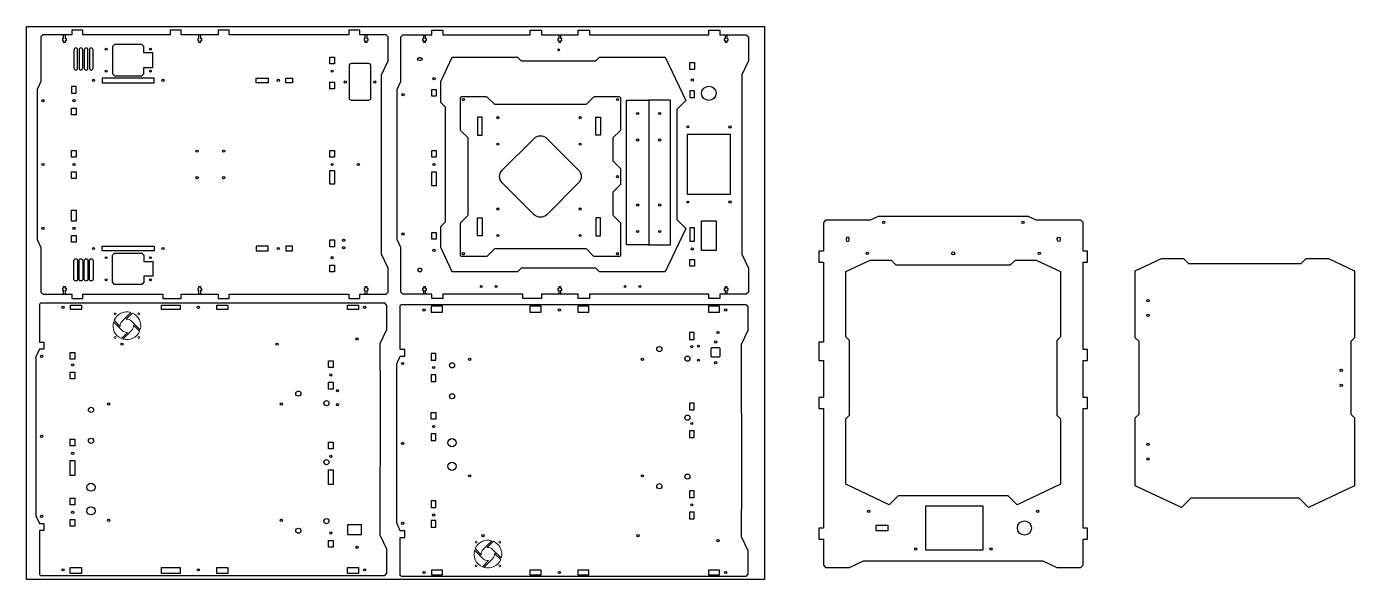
# Model space of a CAD drawing. Header units: inches. Extents: x 0 to 1800, y 0 to 2120.
# Drawn here: x 0 to 1800, y 0 to 750 of the extents above; entities that cross this region are included whole.
import ezdxf

# ---------------------------------------------------------------- set-up
doc = ezdxf.new("R2010")
doc.units = ezdxf.units.IN
doc.header["$MEASUREMENT"] = 0

msp = doc.modelspace()

# ---------------------------------------------------------------- linework, layer by layer
at = {"color": 1}
for p, q in [((0, 0), (0, 750)), ((0, 750), (1000, 750)), ((1000, 750), (1000, 0)), ((1000, 0), (0, 0))]:
    msp.add_line(p, q, dxfattribs=at)
for p, q in [((80.7, 720.9), (80.7, 720.9)), ((66.7, 690.9), (66.7, 690.9)), ((73.7, 690.9), (73.7, 690.9)), ((80.7, 690.9), (80.7, 690.9)), ((87.7, 690.9), (87.7, 690.9)), ((66.7, 434.9), (66.7, 434.9)), ((73.7, 434.9), (73.7, 434.9)), ((80.7, 434.9), (80.7, 434.9)), ((87.7, 434.9), (87.7, 434.9)), ((80.7, 404.9), (80.7, 404.9))]:
    msp.add_line(p, q)
at = {"color": 7}
for points in [[(22.2, 386.9), (61.2, 386.9), (61.2, 380.9), (76.2, 380.9), (76.2, 386.9), (184.7, 386.9), (184.7, 380.9), (209.7, 380.9), (209.7, 386.9), (259.7, 386.9), (259.7, 380.9), (274.7, 380.9), (274.7, 386.9), (436.7, 386.9), (436.7, 380.9), (451.7, 380.9), (451.7, 386.9), (487.2, 386.9), (490.2, 389.9), (490.2, 422.4), (481.2, 441.4), (481.2, 684.5), (490.2, 703.4), (490.2, 735.9), (487.2, 738.9), (451.7, 738.9), (451.7, 744.9), (436.7, 744.9), (436.7, 738.9), (274.7, 738.9), (274.7, 744.9), (259.7, 744.9), (259.7, 738.9), (209.7, 738.9), (209.7, 744.9), (194.7, 744.9), (194.7, 738.9), (76.2, 738.9), (76.2, 744.9), (61.2, 744.9), (61.2, 738.9), (22.2, 738.9), (19.2, 735.9), (19.2, 675.3), (14.2, 664.8), (14.2, 461.1), (19.2, 450.5), (19.2, 389.9)], [(510.2, 738.9), (549.3, 738.9), (549.3, 744.9), (564.3, 744.9), (564.3, 738.9), (682.8, 738.9), (682.8, 744.9), (697.8, 744.9), (697.8, 738.9), (747.8, 738.9), (747.8, 744.9), (762.8, 744.9), (762.8, 738.9), (924.8, 738.9), (924.8, 744.9), (939.8, 744.9), (939.8, 738.9), (975.3, 738.9), (978.3, 735.9), (978.3, 703.4), (969.3, 684.4), (969.3, 441.4), (978.3, 422.4), (978.3, 389.9), (975.3, 386.9), (939.8, 386.9), (939.8, 380.9), (924.8, 380.9), (924.8, 386.9), (762.8, 386.9), (762.8, 380.9), (747.8, 380.9), (747.8, 386.9), (697.8, 386.9), (697.8, 380.9), (672.8, 380.9), (672.8, 386.9), (564.3, 386.9), (564.3, 380.9), (549.3, 380.9), (549.3, 386.9), (510.2, 386.9), (507.2, 389.9), (507.2, 450.5), (502.3, 461), (502.3, 664.8), (507.2, 675.3), (507.2, 735.9)], [(171.1, 694.4), (171.1, 714.4), (159.1, 714.4), (159.1, 722.7), (156.1, 725.7), (119.4, 725.7), (116.4, 722.7), (116.4, 686), (119.4, 683), (156.1, 683), (159.1, 686), (159.1, 694.4)], [(577, 708.4), (665.6, 708.4), (670.6, 703.4), (771.7, 703.4), (776.7, 708.4), (865.6, 708.4), (893.4, 649.6), (881.3, 637.5), (881.3, 488.3), (893.4, 476.2), (865.6, 417.4), (776.7, 417.4), (771.7, 422.4), (670.6, 422.4), (665.6, 417.4), (577, 417.4), (561.3, 450.5), (561.3, 478.7), (567.8, 485.2), (567.8, 640.6), (561.3, 647.1), (561.3, 675.3)], [(895.3, 522.4), (954.3, 522.4), (954.3, 603.4), (895.3, 603.4)], [(914.8, 446.4), (914.8, 486.4), (934.8, 486.4), (934.8, 446.4)], [(1432, 484.3), (1429, 487.3), (1368.4, 487.3), (1357.8, 492.3), (1154.1, 492.3), (1143.5, 487.3), (1083, 487.3), (1080, 484.3), (1080, 445.3), (1074, 445.3), (1074, 430.3), (1080, 430.3), (1080, 321.8), (1074, 321.8), (1074, 296.8), (1080, 296.8), (1080, 246.8), (1074, 246.8), (1074, 231.8), (1080, 231.8), (1080, 69.8), (1074, 69.8), (1074, 54.8), (1080, 54.8), (1080, 19.3), (1083, 16.3), (1115.5, 16.3), (1134.4, 25.3), (1377.5, 25.3), (1396.5, 16.3), (1429, 16.3), (1432, 19.3), (1432, 54.8), (1438, 54.8), (1438, 69.8), (1432, 69.8), (1432, 231.8), (1438, 231.8), (1438, 246.8), (1432, 246.8), (1432, 296.8), (1438, 296.8), (1438, 311.8), (1432, 311.8), (1432, 430.3), (1438, 430.3), (1438, 445.3), (1432, 445.3)], [(171.1, 431.5), (171.1, 411.5), (159.1, 411.5), (159.1, 403.1), (156.1, 400.1), (119.4, 400.1), (116.4, 403.1), (116.4, 439.8), (119.4, 442.8), (156.1, 442.8), (159.1, 439.8), (159.1, 431.5)], [(1110.5, 417.6), (1143.5, 433.3), (1171.7, 433.3), (1178.2, 426.8), (1333.7, 426.8), (1340.2, 433.3), (1368.4, 433.3), (1401.5, 417.6), (1401.5, 329), (1396.5, 324), (1396.5, 222.9), (1401.5, 217.9), (1401.5, 129.1), (1342.7, 101.2), (1330.6, 113.3), (1181.3, 113.3), (1169.2, 101.2), (1110.5, 129.1), (1110.5, 217.9), (1115.5, 222.9), (1115.5, 324), (1110.5, 329)], [(1502.8, 418.5), (1538.2, 435.3), (1568.3, 435.3), (1574.8, 428.8), (1727.8, 428.8), (1734.3, 435.3), (1764.4, 435.3), (1799.8, 418.5), (1799.8, 327.8), (1794.8, 322.8), (1794.8, 224.2), (1799.8, 219.2), (1799.8, 127.2), (1737.4, 97.6), (1724.7, 110.3), (1577.9, 110.3), (1565.2, 97.6), (1502.8, 127.2), (1502.8, 219.2), (1507.8, 224.2), (1507.8, 322.8), (1502.8, 327.8)], [(1218.5, 99.3), (1218.5, 40.3), (1296.5, 40.3), (1296.5, 99.3)]]:
    msp.add_lwpolyline(points, close=True, dxfattribs=at)
at = {"color": 4}
for points in [[(49.7, 738.9), (49.7, 733.4), (48.5, 733.4), (48.5, 731.2), (49.7, 731.2), (49.7, 728.9), (52.7, 728.9), (52.7, 731.2), (54, 731.2), (54, 733.4), (52.7, 733.4), (52.7, 738.9)], [(233.2, 738.9), (233.2, 733.4), (232, 733.4), (232, 731.2), (233.2, 731.2), (233.2, 728.9), (236.2, 728.9), (236.2, 731.2), (237.5, 731.2), (237.5, 733.4), (236.2, 733.4), (236.2, 738.9)], [(458.7, 738.9), (458.7, 733.4), (457.5, 733.4), (457.5, 731.2), (458.7, 731.2), (458.7, 728.9), (461.7, 728.9), (461.7, 731.2), (463, 731.2), (463, 733.4), (461.7, 733.4), (461.7, 738.9)], [(537.8, 738.9), (537.8, 733.4), (536.6, 733.4), (536.6, 731.2), (537.8, 731.2), (537.8, 728.9), (540.8, 728.9), (540.8, 731.2), (542.1, 731.2), (542.1, 733.4), (540.8, 733.4), (540.8, 738.9)], [(721.3, 738.9), (721.3, 733.4), (720.1, 733.4), (720.1, 731.2), (721.3, 731.2), (721.3, 728.9), (724.3, 728.9), (724.3, 731.2), (725.6, 731.2), (725.6, 733.4), (724.3, 733.4), (724.3, 738.9)], [(946.8, 738.9), (946.8, 733.4), (945.6, 733.4), (945.6, 731.2), (946.8, 731.2), (946.8, 728.9), (949.8, 728.9), (949.8, 731.2), (951.1, 731.2), (951.1, 733.4), (949.8, 733.4), (949.8, 738.9)], [(52.7, 386.9), (52.7, 392.4), (54, 392.4), (54, 394.6), (52.7, 394.6), (52.7, 396.9), (49.7, 396.9), (49.7, 394.6), (48.5, 394.6), (48.5, 392.4), (49.7, 392.4), (49.7, 386.9)], [(236.2, 386.9), (236.2, 392.4), (237.5, 392.4), (237.5, 394.6), (236.2, 394.6), (236.2, 396.9), (233.2, 396.9), (233.2, 394.6), (232, 394.6), (232, 392.4), (233.2, 392.4), (233.2, 386.9)], [(461.7, 386.9), (461.7, 392.4), (463, 392.4), (463, 394.6), (461.7, 394.6), (461.7, 396.9), (458.7, 396.9), (458.7, 394.6), (457.5, 394.6), (457.5, 392.4), (458.7, 392.4), (458.7, 386.9)], [(540.8, 386.9), (540.8, 392.4), (542.1, 392.4), (542.1, 394.6), (540.8, 394.6), (540.8, 396.9), (537.8, 396.9), (537.8, 394.6), (536.6, 394.6), (536.6, 392.4), (537.8, 392.4), (537.8, 386.9)], [(724.3, 386.9), (724.3, 392.4), (725.6, 392.4), (725.6, 394.6), (724.3, 394.6), (724.3, 396.9), (721.3, 396.9), (721.3, 394.6), (720.1, 394.6), (720.1, 392.4), (721.3, 392.4), (721.3, 386.9)], [(949.8, 386.9), (949.8, 392.4), (951.1, 392.4), (951.1, 394.6), (949.8, 394.6), (949.8, 396.9), (946.8, 396.9), (946.8, 394.6), (945.6, 394.6), (945.6, 392.4), (946.8, 392.4), (946.8, 386.9)]]:
    msp.add_lwpolyline(points, dxfattribs=at)
for points in [[(66.7, 690.9, 0.414214), (69.2, 693.4), (69.2, 718.4, 0.414214), (66.7, 720.9), (66.7, 720.9, 0.414214), (64.2, 718.4), (64.2, 693.4, 0.414214)], [(73.7, 690.9, 0.414214), (76.2, 693.4), (76.2, 718.4, 0.414214), (73.7, 720.9), (73.7, 720.9, 0.414214), (71.2, 718.4), (71.2, 693.4, 0.414214)], [(80.7, 690.9, 0.414214), (83.2, 693.4), (83.2, 718.4, 0.414214), (80.7, 720.9, 0.414214), (78.2, 718.4), (78.2, 693.4, 0.414214)], [(87.7, 690.9, 0.414214), (90.2, 693.4), (90.2, 718.4, 0.414214), (87.7, 720.9), (87.7, 720.9, 0.414214), (85.2, 718.4), (85.2, 693.4, 0.414214)], [(598.5, 495.2), (598.5, 597.9, 0.198912), (597.9, 599.3), (588.6, 608.6, -0.198912), (588, 610), (588, 653, -0.414214), (590, 655), (623, 655, -0.198912), (624.4, 654.4), (633.7, 645.1, 0.198912), (635.1, 644.5), (757.8, 644.5, 0.198912), (759.2, 645.1), (768.6, 654.4, -0.198912), (770, 655), (803, 655, -0.414214), (805, 653), (805, 610, -0.198912), (804.4, 608.6), (795.1, 599.3, 0.198912), (794.5, 597.9), (794.5, 568.7, 0.198912), (795.1, 567.3), (804.4, 557.9, -0.198912), (805, 556.5), (805, 536.5, -0.198912), (804.4, 535.1), (795.1, 525.8, 0.198912), (794.5, 524.4), (794.5, 495.2, 0.198912), (795.1, 493.8), (804.4, 484.4, -0.198912), (805, 483), (805, 440, -0.414214), (803, 438), (770, 438, -0.198912), (768.6, 438.6), (759.2, 447.9, 0.198912), (757.8, 448.5), (635.1, 448.5, 0.198912), (633.7, 447.9), (624.4, 438.6, -0.198912), (623, 438), (590, 438, -0.414214), (588, 440), (588, 483, -0.198912), (588.6, 484.4), (597.9, 493.8, 0.198912)], [(644.7, 555), (688, 598.3, -0.414214), (705, 598.3), (748.2, 555, -0.414214), (748.2, 538), (705, 494.8, -0.414214), (688, 494.8), (644.7, 538, -0.414214)], [(66.7, 434.9, -0.414214), (69.2, 432.4), (69.2, 407.4, -0.414214), (66.7, 404.9), (66.7, 404.9, -0.414214), (64.2, 407.4), (64.2, 432.4, -0.414214)], [(73.7, 434.9, -0.414214), (76.2, 432.4), (76.2, 407.4, -0.414214), (73.7, 404.9), (73.7, 404.9, -0.414214), (71.2, 407.4), (71.2, 432.4, -0.414214)], [(80.7, 434.9, -0.414214), (83.2, 432.4), (83.2, 407.4, -0.414214), (80.7, 404.9, -0.414214), (78.2, 407.4), (78.2, 432.4, -0.414214)], [(87.7, 434.9, -0.414214), (90.2, 432.4), (90.2, 407.4, -0.414214), (87.7, 404.9), (87.7, 404.9, -0.414214), (85.2, 407.4), (85.2, 432.4, -0.414214)], [(927.8, 303.2), (927.8, 313.2, -0.414214), (929.3, 314.7), (938.3, 314.7, -0.414214), (939.8, 313.2), (939.8, 303.2, -0.414214), (938.3, 301.7), (929.3, 301.7, -0.414214)]]:
    msp.add_lwpolyline(points, format="xyb", close=True)
for points in [[(411.1, 708.5), (417.3, 708.5), (417.3, 699.4), (411.1, 699.4), (411.1, 708.5)], [(899.2, 701), (905.4, 701), (905.4, 691.9), (899.2, 691.9), (899.2, 701)], [(61.1, 659.4), (67.3, 659.4), (67.3, 668.5), (61.1, 668.5), (61.1, 659.4)], [(102.7, 680), (102.7, 673.8), (172.9, 673.8), (172.9, 680)], [(311.2, 673.8), (311.2, 680), (327.3, 680), (327.3, 673.8), (311.2, 673.8)], [(351.2, 673.8), (351.2, 680), (360.3, 680), (360.3, 673.8), (351.2, 673.8)], [(411.1, 674.5), (417.3, 674.5), (417.3, 665.4), (411.1, 665.4), (411.1, 674.5)], [(549.2, 664.5), (555.4, 664.5), (555.4, 655.4), (549.2, 655.4), (549.2, 664.5)], [(899.2, 653.9), (905.4, 653.9), (905.4, 663), (899.2, 663), (899.2, 653.9)], [(61.1, 639.5), (67.3, 639.5), (67.3, 630.4), (61.1, 630.4), (61.1, 639.5)], [(61.1, 582), (67.3, 582), (67.3, 572.9), (61.1, 572.9), (61.1, 582)], [(411.1, 582), (417.3, 582), (417.3, 572.9), (411.1, 572.9), (411.1, 582)], [(549.2, 582), (555.4, 582), (555.4, 572.9), (549.2, 572.9), (549.2, 582)], [(61.1, 553), (67.3, 553), (67.3, 543.9), (61.1, 543.9), (61.1, 553)], [(411.1, 536.4), (411.1, 554.5), (417.3, 554.5), (417.3, 536.4)], [(549.2, 553), (555.4, 553), (555.4, 533.9), (549.2, 533.9), (549.2, 553)], [(61.1, 485.9), (61.1, 501), (67.3, 501), (67.3, 485.9)], [(549.2, 470.5), (555.4, 470.5), (555.4, 461.4), (549.2, 461.4), (549.2, 470.5)], [(899.2, 458.9), (905.4, 458.9), (905.4, 477), (899.2, 477), (899.2, 458.9)], [(61.1, 466.5), (67.3, 466.5), (67.3, 457.4), (61.1, 457.4), (61.1, 466.5)], [(102.7, 445.8), (102.7, 452), (172.9, 452), (172.9, 445.8)], [(311.2, 452), (311.2, 445.8), (327.3, 445.8), (327.3, 452), (311.2, 452)], [(351.2, 452), (351.2, 445.8), (360.3, 445.8), (360.3, 452), (351.2, 452)], [(411.1, 460.5), (417.3, 460.5), (417.3, 451.4), (411.1, 451.4), (411.1, 460.5)], [(899.2, 434), (905.4, 434), (905.4, 424.9), (899.2, 424.9), (899.2, 434)], [(411.1, 426.5), (417.3, 426.5), (417.3, 417.4), (411.1, 417.4), (411.1, 426.5)], [(59.4, 372.2), (74.5, 372.2), (74.5, 366), (59.4, 366)], [(182.8, 372.2), (208, 372.2), (208, 366), (182.8, 366)], [(257.9, 372.2), (273, 372.2), (273, 366), (257.9, 366)], [(434.9, 372.2), (450, 372.2), (450, 366), (434.9, 366)], [(563.8, 370.6), (548.6, 370.6), (548.6, 362.4), (563.8, 362.4)], [(697.3, 370.6), (682.1, 370.6), (682.1, 362.4), (697.3, 362.4)], [(762.3, 370.6), (747.1, 370.6), (747.1, 362.4), (762.3, 362.4)], [(939.3, 370.6), (924.1, 370.6), (924.1, 362.4), (939.3, 362.4)], [(898.6, 325.7), (904.8, 325.7), (904.8, 334.8), (898.6, 334.8), (898.6, 325.7)], [(59.3, 307.7), (65.5, 307.7), (65.5, 298.6), (59.3, 298.6), (59.3, 307.7)], [(548.6, 297.4), (554.8, 297.4), (554.8, 306.5), (548.6, 306.5), (548.6, 297.4)], [(409.3, 296.4), (415.5, 296.4), (415.5, 287.3), (409.3, 287.3), (409.3, 296.4)], [(59.3, 281.2), (65.5, 281.2), (65.5, 272.1), (59.3, 272.1), (59.3, 281.2)], [(548.6, 268.4), (554.8, 268.4), (554.8, 277.5), (548.6, 277.5), (548.6, 268.4)], [(409.3, 267.4), (415.5, 267.4), (415.5, 258.3), (409.3, 258.3), (409.3, 267.4)], [(898.6, 229.9), (904.8, 229.9), (904.8, 239), (898.6, 239), (898.6, 229.9)], [(548.6, 226.5), (554.8, 226.5), (554.8, 217.4), (548.6, 217.4), (548.6, 226.5)], [(898.6, 192.4), (904.8, 192.4), (904.8, 201.5), (898.6, 201.5), (898.6, 192.4)], [(59.3, 190.2), (65.5, 190.2), (65.5, 181.1), (59.3, 181.1), (59.3, 190.2)], [(409.3, 186.2), (415.5, 186.2), (415.5, 177.1), (409.3, 177.1), (409.3, 186.2)], [(548.6, 188.4), (554.8, 188.4), (554.8, 197.5), (548.6, 197.5), (548.6, 188.4)], [(59.3, 161.2), (65.5, 161.2), (65.5, 141.1), (59.3, 141.1)], [(409.3, 148.7), (415.5, 148.7), (415.5, 128.6), (409.3, 128.6)], [(59.3, 110.2), (65.5, 110.2), (65.5, 101.1), (59.3, 101.1), (59.3, 110.2)], [(898.6, 111.2), (904.8, 111.2), (904.8, 120.3), (898.6, 120.3), (898.6, 111.2)], [(548.6, 97.4), (554.8, 97.4), (554.8, 106.5), (548.6, 106.5), (548.6, 97.4)], [(898.6, 82.2), (904.8, 82.2), (904.8, 91.3), (898.6, 91.3), (898.6, 82.2)], [(59.3, 81.2), (65.5, 81.2), (65.5, 72.1), (59.3, 72.1), (59.3, 81.2)], [(548.6, 70.9), (554.8, 70.9), (554.8, 80), (548.6, 80), (548.6, 70.9)], [(409.3, 52.9), (415.5, 52.9), (415.5, 43.8), (409.3, 43.8), (409.3, 52.9)], [(74.5, 8), (59.3, 8), (59.3, 16.2), (74.5, 16.2)], [(208, 8), (182.8, 8), (182.8, 16.2), (208, 16.2)], [(273, 8), (257.8, 8), (257.8, 16.2), (273, 16.2)], [(450, 8), (434.8, 8), (434.8, 16.2), (450, 16.2)], [(548.7, 6.4), (563.8, 6.4), (563.8, 12.6), (548.7, 12.6)], [(682.2, 6.4), (697.3, 6.4), (697.3, 12.6), (682.2, 12.6)], [(747.2, 6.4), (762.3, 6.4), (762.3, 12.6), (747.2, 12.6)], [(924.2, 6.4), (939.3, 6.4), (939.3, 12.6), (924.2, 12.6)]]:
    msp.add_lwpolyline(points, close=True, dxfattribs=at)
at = {"color": 7}
for points in [[(534.1, 703.9), (532.1, 703.9, -1), (532.1, 707.9), (534.1, 707.9, -1)], [(1115, 460.5), (1115, 462.5, 1), (1111, 462.5), (1111, 460.5, 1)], [(1397, 460.5), (1397, 462.5, -1), (1401, 462.5), (1401, 460.5, -1)], [(534.1, 421.9), (532.1, 421.9, 1), (532.1, 417.9), (534.1, 417.9, 1)], [(508.1, 373), (550.6, 373), (974.7, 373), (977.7, 370), (977.7, 337.5), (968.7, 318.5), (969, 132.1), (968.7, 58.5), (977.7, 39.5), (977.7, 7), (974.7, 4), (508.1, 4, -0.039196), (506.6, 5.5), (506.6, 5.5), (506.6, 56.9), (512.9, 56.9), (512.9, 66.1), (506.6, 66.1), (501.7, 76.6), (501.7, 292.3), (506.6, 302.9), (512.9, 302.9), (512.9, 312.1), (506.6, 312.1), (506.6, 371.5), (506.6, 371.5, -0.062247)], [(1152.5, 73.8), (1166.5, 73.8, -0.414214), (1167.5, 72.8), (1167.5, 66.8, -0.414214), (1166.5, 65.8), (1152.5, 65.8, -0.414214), (1151.5, 66.8), (1151.5, 72.8, -0.414214)]]:
    msp.add_lwpolyline(points, format="xyb", close=True, dxfattribs=at)
at = {"color": 4}
msp.add_lwpolyline([(440.7, 700.1), (463.2, 700.1, -0.414214), (466.2, 697.1), (466.2, 652.8, -0.414214), (463.2, 649.8), (440.7, 649.8, -0.414214), (437.7, 652.8), (437.7, 697.1, -0.414214)], format="xyb", close=True, dxfattribs=at)
at = {"color": 1}
for points in [[(813.2, 650), (843.2, 650), (843.2, 454), (813.2, 454)], [(617.4, 627.1), (611, 627.1), (611, 602.7), (617.4, 602.7)], [(771.6, 627.1), (778, 627.1), (778, 602.7), (771.6, 602.7)], [(617.4, 465.9), (611, 465.9), (611, 490.3), (617.4, 490.3)], [(771.6, 465.9), (778, 465.9), (778, 490.3), (771.6, 490.3)]]:
    msp.add_lwpolyline(points, close=True, dxfattribs=at)
msp.add_lwpolyline([(843, 454), (873, 454), (873, 650), (843, 650)], dxfattribs=at)
at = {"color": 7}
msp.add_lwpolyline([(479.4, 60.1), (479.7, 246.5), (479.4, 320.1), (488.4, 339.1), (488.4, 371.6), (485.4, 374.6), (18.9, 374.6, 0.088207), (17.4, 373.1), (17.4, 373.1), (17.4, 321.7), (23.6, 321.7), (23.6, 312.5), (17.4, 312.5), (12.4, 302), (12.4, 86.3), (17.4, 75.7), (23.6, 75.7), (23.6, 66.5), (17.4, 66.5), (17.4, 7.1), (17.4, 7.1, 0.088207), (18.9, 5.6), (61.3, 5.6), (485.4, 5.6), (488.4, 8.6), (488.4, 41.1), (479.4, 60.1)], format="xyb", dxfattribs=at)
at = {"color": 7, "linetype": 'Continuous', "lineweight": 15}
for points in [[(129.6, 350.5), (141.3, 362.2, 0.380154), (118.7, 351.5), (127, 343.2, -0.226541)], [(142.3, 350.5, 0.226541), (135, 353.1), (143.4, 361.4, -0.380154), (154, 338.8)], [(129.6, 337.8, 0.226541), (136.9, 335.2), (128.6, 326.8, -0.380154), (117.9, 349.4)], [(142.3, 337.8, 0.226541), (144.9, 345.1), (153.3, 336.7, -0.380154), (130.7, 326.1)], [(618.9, 28.1, 0.226541), (626.2, 25.5), (617.9, 17.2, -0.380154), (607.2, 39.8)], [(618.9, 40.8, 0.226541), (616.3, 33.5), (608, 41.9, -0.380154), (630.6, 52.5)], [(631.6, 40.8, 0.226541), (624.3, 43.4), (632.7, 51.8, -0.380154), (643.3, 29.2)], [(631.6, 28.1), (620, 16.4, 0.380154), (642.6, 27.1), (634.2, 35.4, -0.226541)]]:
    msp.add_lwpolyline(points, format="xyb", close=True, dxfattribs=at)
msp.add_lwpolyline([(454, 61.1), (454, 74.1), (435, 74.1), (435, 61.1)], close=True)
at = {"color": 7}
for centre, radius in [((107.8, 719.4), 1.25), ((167.8, 719.4), 1.25), ((721.2, 718.4), 1.25), ((107.8, 689.4), 1.25), ((167.8, 689.4), 1.25), ((90.8, 676.9), 1.5), ((184.8, 676.9), 1.5), ((552.3, 679.4), 1.6), ((924.8, 659.4), 9.8), ((22.2, 649.4), 1.6), ((510.3, 657.4), 1.6), ((896.3, 613.9), 1.25), ((953.3, 613.9), 1.6), ((449.7, 562.9), 1.5), ((552.3, 562.9), 1.5), ((896.3, 511.9), 1.25), ((953.3, 511.9), 1.6), ((22.2, 476.4), 1.6), ((510.3, 468.4), 1.6), ((1161.5, 484.3), 1.6), ((1350.5, 484.3), 1.6), ((90.8, 448.9), 1.5), ((184.8, 448.9), 1.5), ((107.8, 436.5), 1.25), ((167.8, 436.5), 1.25), ((552.3, 446.4), 1.6), ((1139.5, 442.3), 1.6), ((1256, 442.3), 2.1), ((1372.5, 442.3), 1.6), ((107.8, 406.5), 1.25), ((167.8, 406.5), 1.25), ((616.3, 397.4), 1.25), ((636.3, 397.4), 1.25), ((811.1, 397.5), 1.25), ((831.1, 397.5), 1.25), ((1519.8, 378.3), 1.6), ((1519.8, 358.3), 1.6), ((447.9, 326.1), 1.5), ((857.7, 312.5), 3.5), ((576.7, 290.5), 3.5), ((895.7, 299.5), 3.5), ((1781.8, 283.5), 1.6), ((368.4, 252.1), 3.5), ((576.7, 248.5), 3.5), ((1781.8, 263.5), 1.6), ((406.4, 239.1), 3.5), ((87.4, 230.1), 3.5), ((895.7, 219.5), 3.5), ((901.7, 211.5), 1.5), ((87.4, 188.1), 3.5), ((576.7, 185.5), 5.5), ((1519.8, 183.5), 1.6), ((406.4, 159.1), 3.5), ((1519.8, 163.5), 1.6), ((576.7, 153.5), 5.5), ((87.4, 125.1), 5.5), ((857.7, 126.5), 3.5), ((895.7, 139.5), 3.5), ((87.4, 93.1), 5.5), ((1141.5, 92.3), 1.6), ((1370.5, 92.3), 1.6), ((406.4, 79.1), 3.5), ((1352.5, 69.8), 9.6), ((368.4, 66.1), 3.5), ((937.2, 52.5), 1.5), ((1205, 41.3), 1.6), ((1307, 41.3), 1.6)]:
    msp.add_circle(centre, radius, dxfattribs=at)
for centre, radius in [((414.2, 689.4), 1.5), ((341.2, 676.9), 1.5), ((432, 674.9), 1.5), ((472, 674.9), 1.5), ((902.3, 677.4), 1.5), ((64.2, 649.4), 1.5), ((592, 651), 1.5), ((801, 651), 1.5), ((231.1, 580.9), 1.5), ((267.1, 580.9), 1.5), ((22.2, 562.9), 1.5), ((64.2, 562.9), 1.5), ((414.2, 562.9), 1.5), ((231.1, 544.9), 1.5), ((267.1, 544.9), 1.5), ((801, 546.5), 1.5), ((64.2, 476.4), 1.5), ((341.2, 448.9), 1.5), ((429.7, 459.9), 1.5), ((429.7, 449.9), 1.5), ((414.2, 436.4), 1.5), ((592, 442), 1.5), ((801, 442), 1.5), ((902.3, 448.4), 1.5), ((49.4, 369.1), 1.5), ((232.9, 369.1), 1.5), ((458.4, 369.1), 1.5), ((538.7, 365.5), 1.5), ((722.2, 365.5), 1.5), ((947.7, 365.5), 1.5), ((937.2, 335), 1.5), ((129.4, 319.1), 1.5), ((339.4, 319.1), 1.5), ((901.7, 315.7), 1.5), ((933.8, 322.2), 1.6), ((20.4, 302.6), 1.5), ((62.4, 291.1), 1.5), ((509.7, 293), 1.5), ((551.7, 287.5), 1.5), ((933.8, 294.2), 1.6), ((412.4, 277.4), 1.5), ((551.7, 207.5), 1.5), ((20.4, 194.1), 1.5), ((509.7, 184.5), 1.5), ((62.4, 171.1), 1.5), ((412.4, 167.1), 1.5), ((62.4, 91.1), 1.5), ((901.7, 101.2), 1.5), ((20.4, 85.6), 1.5), ((509.7, 76), 1.5), ((551.7, 87.5), 1.5), ((412.4, 62.9), 1.5), ((618.7, 59.5), 1.5), ((828.7, 59.5), 1.5), ((447.9, 43.6), 1.5), ((49.4, 13.1), 1.5), ((232.9, 13.1), 1.5), ((458.4, 13.1), 1.5), ((538.7, 9.5), 1.5), ((722.2, 9.5), 1.5), ((947.7, 9.5), 1.5)]:
    msp.add_circle(centre, radius)
at = {"color": 1}
for centre in [(828.2, 632), (858, 632), (638.7, 626.5), (750.3, 626.5), (828.2, 596), (858, 596), (638.7, 590.5), (750.3, 590.5), (638.7, 502.5), (750.3, 502.5), (828.2, 508), (858, 508), (638.7, 466.5), (750.3, 466.5), (828.2, 472), (858, 472), (910.7, 316.5), (600.7, 298.5), (834.7, 298.5), (910.7, 297.5), (421.4, 256.1), (111.4, 238.1), (345.4, 238.1), (421.4, 237.1), (600.7, 140.5), (834.7, 140.5), (111.4, 80.1), (345.4, 80.1)]:
    msp.add_circle(centre, 1.5, dxfattribs=at)
at = {"color": 7, "linetype": 'Continuous', "lineweight": 15}
for centre in [(120, 360.1), (152, 360.1), (120, 328.1), (152, 328.1), (609.3, 50.5), (641.3, 50.5), (609.3, 18.5), (641.3, 18.5)]:
    msp.add_circle(centre, 1.25, dxfattribs=at)

doc.saveas('drawing.dxf')
